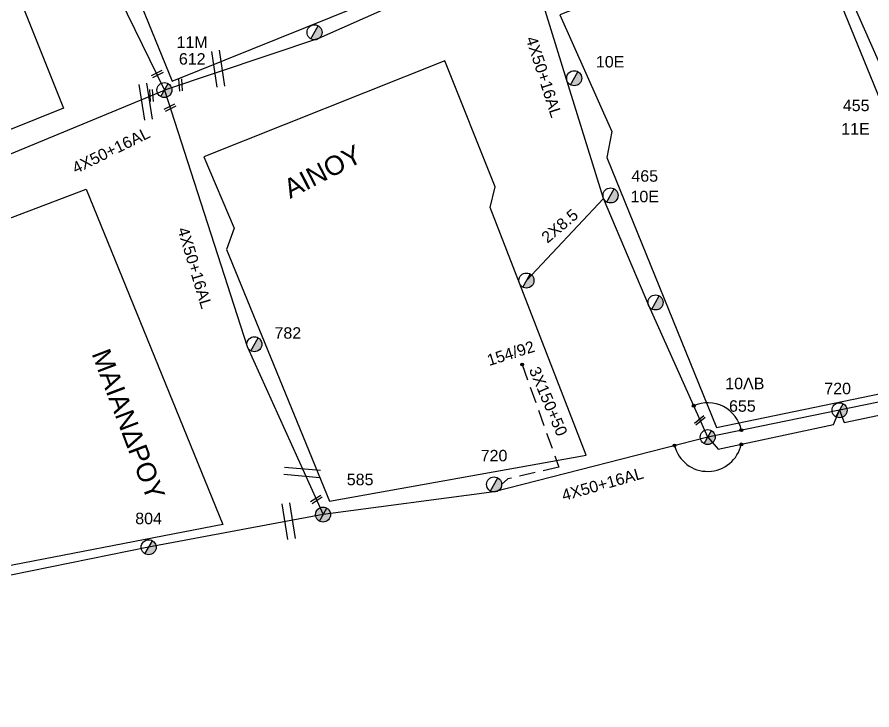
# Model space of a CAD drawing. Header units: millimetres. Extents: x 72 to 3039, y -786 to 786.
# Drawn here: x 380.7 to 515, y 122.4 to 231.2 of the extents above; entities that cross this region are included whole.
import ezdxf

# ---------------------------------------------------------------- set-up
doc = ezdxf.new("R2010")
doc.units = ezdxf.units.MM
doc.linetypes.add('DASHED', pattern=[19.05, 12.7, -6.35])
for name, color, linetype in [('Γέφυρες Εναέριου Δικτύου', 7, 'Continuous'), ('Γυμνά εναέρια ΧΤ (3Φ)   4x35CU', 7, 'Continuous'), ('Γυμνά εναέρια ΧΤ (3Φ)   4x50AL', 7, 'Continuous'), ('Γυμνά εναέρια ΧΤ και ΦΟΠ (3Φ)   4x50+16AL', 7, 'Continuous'), ('Επιγραφές - Σχήματα', 7, 'Continuous'), ('Καλώδια ΧΤ   2x8.5', 7, 'DASHED'), ('Καλώδια ΧΤ   3x150+50AL', 7, 'DASHED'), ('Μηχανική τομή', 7, 'Continuous'), ('Στύλος Ξύλινος', 7, 'Continuous'), ('Στύλος Ξύλινος @ 1', 7, 'Continuous'), ('Στύλος ΦΜ', 7, 'Continuous'), ('Στύλος ΦΜ @ 1', 7, 'Continuous'), ('Συνδέσεις', 7, 'Continuous'), ('Συνεστραμμένα ΧΤ   3x70+54.6+25 AL', 7, 'SYN_LINE'), ('Τομή', 7, 'Continuous'), ('Υπόβαθρο ΔΕΗ', 7, 'Continuous')]:
    doc.layers.add(name, color=color, linetype=linetype)
doc.styles.get("Standard").update_dxf_attribs({"font": 'arial.ttf'})
doc.linetypes.add('SYN_LINE', pattern='A,0.5,-0.0001,["/\\/\\/\\/",Standard,S=0.1,R=0,X=0,Y=-0.05],-0.25', length=0.7501)

# ---------------------------------------------------------------- blocks, each defined once
blk = doc.blocks.new('ΥΠΑΡΧΩΝ ΤΣΙΜΕΝΤΕΝΙΟΣ ΣΤΥΛΟΣ')
at = {"layer": 'Στύλος ΦΜ'}
blk.add_hatch(color=7, dxfattribs=at).paths.add_polyline_path([(-1.29, -2.28, 0.574793), (2.62, 0, 0.268822), (1.3, 2.27)])
at = {"layer": 'Στύλος ΦΜ', "color": 7}
blk.add_line((-1.29, -2.28), (1.3, 2.27), dxfattribs=at)
blk.add_circle((0, 0), 2.62, dxfattribs=at)
at = {"layer": 'Στύλος ΦΜ', "flags": 4}
for tag, p in [('ΑΡΙΘΜΟΣ', (-4.68, 8.05)), ('ΤΥΠΟΣ', (-4.91, 3.03))]:
    blk.add_attdef(tag, p, '', height=4, dxfattribs=at)
blk = doc.blocks.new('ΥΠΑΡΧΩΝ ΞΥΛΙΝΟΣ ΣΤΥΛΟΣ')
at = {"layer": 'Στύλος Ξύλινος'}
h = blk.add_hatch(color=7, dxfattribs=at)
h.paths.add_polyline_path([(-2.62, 0, 0.270008), (-1.29, -2.28), (1.3, 2.27, 0.576266)])
h.paths.add_polyline_path([(-1.29, -2.28, 0.574793), (2.62, 0, 0.268822), (1.3, 2.27)])
at = {"layer": 'Στύλος Ξύλινος', "color": 7}
blk.add_line((-1.29, -2.28), (1.3, 2.27), dxfattribs=at)
blk.add_circle((0, 0), 2.62, dxfattribs=at)
at = {"layer": 'Στύλος Ξύλινος', "flags": 4}
for tag, p in [('ΑΡΙΘΜΟΣ', (-4.91, 8.6)), ('ΤΥΠΟΣ', (-4.85, 3.39))]:
    blk.add_attdef(tag, p, '', height=4, dxfattribs=at)
blk = doc.blocks.new('ΤΟΜΗ')
at = {"layer": 'Τομή', "ltscale": 40}
for p, q in [((-5.68, 0), (5.68, 0)), ((5.68, -2.33), (-5.68, -2.33))]:
    blk.add_line(p, q, dxfattribs=at)
blk = doc.blocks.new('ΜΗΧΑΝΙΚΗ ΤΟΜΗ')
at = {"layer": 'Μηχανική τομή', "ltscale": 40}
for p, q in [((-1.89, 0.78), (1.89, 0.78)), ((1.89, 0), (-1.89, 0))]:
    blk.add_line(p, q, dxfattribs=at)
blk = doc.blocks.new('_ΣΥΝΔΕΣΗ')
at = {"layer": 'Συνδέσεις', "linetype": 'SYN_LINE', "ltscale": 40}
blk.add_hatch(color=256, dxfattribs=at).paths.add_polyline_path([(0.5, -0.01, 1), (-0.5, -0.01, 1)])
at = {"layer": 'Συνδέσεις'}
blk.add_circle((0, -0.01), 0.5, dxfattribs=at)

msp = doc.modelspace()

# ---------------------------------------------------------------- linework, layer by layer
at = {"layer": 'Γέφυρες Εναέριου Δικτύου', "ltscale": 20}
for start, end in [(11.4599, 114.1801), (194.4172, 348.0007)]:
    msp.add_arc((489.24, 165.26), 5.39, start, end, dxfattribs=at)
at = {"layer": 'Γυμνά εναέρια ΧΤ (3Φ)   4x50AL', "color": 5, "ltscale": 0.15}
msp.add_lwpolyline([(533.69, 174.38), (525.6, 196.05), (518.68, 218.43), (501.41, 257.54)], dxfattribs=at)
at = {"layer": 'Γυμνά εναέρια ΧΤ (3Φ)   4x50AL', "color": 6, "ltscale": 0.2}
msp.add_lwpolyline([(428.8, 153.09), (401.4, 147.96), (373.49, 142.34), (312.96, 130.95), (273.48, 122.41)], dxfattribs=at)
at = {"layer": 'Γυμνά εναέρια ΧΤ και ΦΟΠ (3Φ)   4x50+16AL', "color": 2}
msp.add_lwpolyline([(368.74, 302.59), (375.97, 284.87), (385.39, 261.25), (393.35, 241.32), (403.88, 219.76), (416.89, 179.48), (428.8, 153.09)], dxfattribs=at)
at = {"layer": 'Γυμνά εναέρια ΧΤ και ΦΟΠ (3Φ)   4x50+16AL', "color": 27}
msp.add_lwpolyline([(441.12, 289.63), (447.7, 270.7), (460.63, 242.31), (428.11, 227.85), (403.88, 219.76)], dxfattribs=at)
at = {"layer": 'Γυμνά εναέρια ΧΤ και ΦΟΠ (3Φ)   4x50+16AL', "color": 1, "ltscale": 15}
msp.add_lwpolyline([(489.25, 165.26), (479.97, 185.91), (472.88, 202.75), (467.13, 221.27), (460.63, 242.31)], dxfattribs=at)
at = {"layer": 'Γυμνά εναέρια ΧΤ και ΦΟΠ (3Φ)   4x50+16AL', "color": 62}
msp.add_lwpolyline([(371.29, 206.3), (403.88, 219.76)], dxfattribs=at)
at = {"layer": 'Γυμνά εναέρια ΧΤ και ΦΟΠ (3Φ)   4x50+16AL', "color": 173}
msp.add_lwpolyline([(489.25, 165.26), (455.68, 156.65), (428.8, 153.09)], dxfattribs=at)
at = {"layer": 'Καλώδια ΧΤ   2x8.5', "color": 1, "linetype": 'Continuous', "ltscale": 0.15}
msp.add_lwpolyline([(472.88, 202.75), (460.76, 189.85)], dxfattribs=at)
at = {"layer": 'Καλώδια ΧΤ   3x150+50AL', "color": 173, "ltscale": 0.2}
msp.add_lwpolyline([(460.08, 176.66), (465.85, 160.56), (457.85, 158.69), (456.86, 157.82)], dxfattribs=at)
at = {"layer": 'Συνεστραμμένα ΧΤ   3x70+54.6+25 AL', "color": 1, "ltscale": 15}
msp.add_lwpolyline([(533.69, 174.38), (509.96, 169.47), (489.25, 165.26)], dxfattribs=at)
at = {"layer": 'Συνεστραμμένα ΧΤ   3x70+54.6+25 AL', "color": 173, "ltscale": 15}
for points in [[(509.96, 169.47), (510.66, 167.53), (521.89, 169.89), (522.27, 172.02)], [(489.25, 165.26), (490.86, 163.36), (509.03, 167.25), (509.96, 169.47)]]:
    msp.add_lwpolyline(points, dxfattribs=at)
at = {"layer": 'Υπόβαθρο ΔΕΗ'}
for points in [[(442.72, 236.36), (421.35, 289.56), (404.88, 283.04), (396.33, 303.82), (375.21, 294.37), (405.09, 221.15), (442.72, 236.36)], [(323.68, 273.51), (359.73, 287.5), (388, 216.93), (350.35, 201.81), (323.39, 273.4)], [(531.87, 175.28), (518.03, 208.81), (518.38, 213.26), (504.71, 246.75), (466, 231.56), (474.16, 213.25), (473.41, 209.15), (490.61, 166.78), (531.87, 175.28)], [(429.83, 155.21), (470.16, 162.43), (455.06, 201.34), (455.82, 204.58), (447.93, 224.36), (410.07, 209.26), (414.85, 198.06), (413.62, 194.74), (429.83, 155.21)], [(355.73, 190.57), (391.6, 204.19), (413.08, 151.53), (374, 143.99)]]:
    msp.add_lwpolyline(points, dxfattribs=at)

# ---------------------------------------------------------------- block references
at = {"layer": 'Μηχανική τομή'}
for p, xscale, yscale, zscale, rotation in [((402.85, 222.11), 0.4999999999999175, 0.4999999999999175, 0.4999999999999175, 26.90664696949336), ((406.6, 220.56), 0.4999999999999131, 0.4999999999999131, 0.4999999999999131, 93.8643726105316), ((402.03, 218.91), 0.4999999999999131, 0.4999999999999131, 0.4999999999999131, 93.8643726105316), ((404.83, 216.82), 0.4999999999999175, 0.4999999999999175, 0.4999999999999175, 26.90664696949336), ((488.13, 167.74), 0.4999999999999934, 0.4999999999999934, 0.4999999999999934, 38.79223720625166), ((427.65, 155.64), 0.4999999999999442, 0.4999999999999442, 0.4999999999999442, 212.7489950892887)]:
    msp.add_blockref('ΜΗΧΑΝΙΚΗ ΤΟΜΗ', p, dxfattribs=dict(at, xscale=xscale, yscale=yscale, zscale=zscale, rotation=rotation))
at = {"layer": 'Στύλος Ξύλινος @ 1', "ltscale": 40}
ref = msp.add_blockref('ΥΠΑΡΧΩΝ ΞΥΛΙΝΟΣ ΣΤΥΛΟΣ', (428.8, 153.09), dxfattribs=dict(at, xscale=0.4499999999998181, yscale=0.4499999999998181, zscale=0.4499999999998181))
ref.add_attrib('ΑΡΙΘΜΟΣ', '585', (432.53, 157.7), dxfattribs={"layer": 'Στύλος Ξύλινος', "height": 1.8, "flags": 4})
at = {"layer": 'Στύλος ΦΜ @ 1', "ltscale": 40}
ref = msp.add_blockref('ΥΠΑΡΧΩΝ ΤΣΙΜΕΝΤΕΝΙΟΣ ΣΤΥΛΟΣ', (427.46, 228.83), dxfattribs=dict(at, xscale=0.4499999999998181, yscale=0.4499999999998181, zscale=0.4499999999998181))
ref.add_attrib('ΑΡΙΘΜΟΣ', '10E', (425.36, 232.46), dxfattribs={"layer": 'Στύλος ΦΜ', "height": 1.8, "flags": 4})
ref = msp.add_blockref('ΥΠΑΡΧΩΝ ΤΣΙΜΕΝΤΕΝΙΟΣ ΣΤΥΛΟΣ', (403.87, 219.76), dxfattribs=dict(at, xscale=0.4499999999998181, yscale=0.4499999999998181, zscale=0.4499999999998181))
ref.add_attrib('ΤΥΠΟΣ', '11Μ', (405.78, 226.39), dxfattribs={"layer": 'Στύλος ΦΜ', "height": 1.8, "flags": 4})
ref.add_attrib('ΑΡΙΘΜΟΣ', '612', (406.15, 223.76), dxfattribs={"layer": 'Στύλος ΦΜ', "height": 1.8, "flags": 4})
ref = msp.add_blockref('ΥΠΑΡΧΩΝ ΤΣΙΜΕΝΤΕΝΙΟΣ ΣΤΥΛΟΣ', (468.26, 221.62), dxfattribs=dict(at, xscale=0.4499999999998181, yscale=0.4499999999998181, zscale=0.4499999999998181))
ref.add_attrib('ΤΥΠΟΣ', '10E', (471.67, 223.31), dxfattribs={"layer": 'Στύλος ΦΜ', "height": 1.8, "flags": 4})
ref = msp.add_blockref('ΥΠΑΡΧΩΝ ΤΣΙΜΕΝΤΕΝΙΟΣ ΣΤΥΛΟΣ', (517.55, 218.08), dxfattribs=dict(at, xscale=0.4499999999998181, yscale=0.4499999999998181, zscale=0.4499999999998181))
ref.add_attrib('ΤΥΠΟΣ', '11Ε', (510.22, 212.78), dxfattribs={"layer": 'Στύλος ΦΜ', "height": 1.8, "flags": 4})
ref.add_attrib('ΑΡΙΘΜΟΣ', '455', (510.47, 216.45), dxfattribs={"layer": 'Στύλος ΦΜ', "height": 1.8, "flags": 4})
ref = msp.add_blockref('ΥΠΑΡΧΩΝ ΤΣΙΜΕΝΤΕΝΙΟΣ ΣΤΥΛΟΣ', (473.97, 203.21), dxfattribs=dict(at, xscale=0.4499999999998181, yscale=0.4499999999998181, zscale=0.4499999999998181))
ref.add_attrib('ΤΥΠΟΣ', '10E', (477.11, 202.14), dxfattribs={"layer": 'Στύλος ΦΜ', "height": 1.8, "flags": 4})
ref.add_attrib('ΑΡΙΘΜΟΣ', '465', (477.25, 205.37), dxfattribs={"layer": 'Στύλος ΦΜ', "height": 1.8, "flags": 4})
at = {"layer": 'Στύλος ΦΜ @ 1', "ltscale": 40, "xscale": 0.4499999999998181, "yscale": 0.4499999999998181, "zscale": 0.4499999999998181}
for p in [(460.76, 189.85), (481.04, 186.4)]:
    msp.add_blockref('ΥΠΑΡΧΩΝ ΤΣΙΜΕΝΤΕΝΙΟΣ ΣΤΥΛΟΣ', p, dxfattribs=at)
at = {"layer": 'Στύλος ΦΜ @ 1', "ltscale": 40}
ref = msp.add_blockref('ΥΠΑΡΧΩΝ ΤΣΙΜΕΝΤΕΝΙΟΣ ΣΤΥΛΟΣ', (418.01, 179.84), dxfattribs=dict(at, xscale=0.4499999999998181, yscale=0.4499999999998181, zscale=0.4499999999998181))
ref.add_attrib('ΑΡΙΘΜΟΣ', '782', (421.17, 180.71), dxfattribs={"layer": 'Στύλος ΦΜ', "height": 1.8, "flags": 4})
ref = msp.add_blockref('ΥΠΑΡΧΩΝ ΤΣΙΜΕΝΤΕΝΙΟΣ ΣΤΥΛΟΣ', (489.24, 165.26), dxfattribs=dict(at, xscale=0.4499999999998181, yscale=0.4499999999998181, zscale=0.4499999999998181))
ref.add_attrib('ΤΥΠΟΣ', '10ΛB', (492, 172.78), dxfattribs={"layer": 'Στύλος ΦΜ', "height": 1.8, "flags": 4})
ref.add_attrib('ΑΡΙΘΜΟΣ', '655', (492.59, 169.24), dxfattribs={"layer": 'Στύλος ΦΜ', "height": 1.8, "flags": 4})
ref = msp.add_blockref('ΥΠΑΡΧΩΝ ΤΣΙΜΕΝΤΕΝΙΟΣ ΣΤΥΛΟΣ', (509.95, 169.47), dxfattribs=dict(at, xscale=0.4499999999998181, yscale=0.4499999999998181, zscale=0.4499999999998181))
ref.add_attrib('ΑΡΙΘΜΟΣ', '720', (507.56, 171.99), dxfattribs={"layer": 'Στύλος ΦΜ', "height": 1.8, "flags": 4})
ref = msp.add_blockref('ΥΠΑΡΧΩΝ ΤΣΙΜΕΝΤΕΝΙΟΣ ΣΤΥΛΟΣ', (455.68, 157.82), dxfattribs=dict(at, xscale=0.4499999999998181, yscale=0.4499999999998181, zscale=0.4499999999998181))
ref.add_attrib('ΑΡΙΘΜΟΣ', '720', (453.57, 161.45), dxfattribs={"layer": 'Στύλος ΦΜ', "height": 1.8, "flags": 4})
ref = msp.add_blockref('ΥΠΑΡΧΩΝ ΤΣΙΜΕΝΤΕΝΙΟΣ ΣΤΥΛΟΣ', (401.4, 147.96), dxfattribs=dict(at, xscale=0.4499999999998181, yscale=0.4499999999998181, zscale=0.4499999999998181))
ref.add_attrib('ΑΡΙΘΜΟΣ', '804', (399.29, 151.58), dxfattribs={"layer": 'Στύλος ΦΜ', "height": 1.8, "flags": 4})
at = {"layer": 'Συνδέσεις', "xscale": 0.4499999999998181, "yscale": 0.4499999999998181, "zscale": 0.4499999999998181}
for p in [(460.08, 176.67), (487.04, 170.19), (494.53, 166.34), (484.02, 163.93), (494.51, 164.11)]:
    msp.add_blockref('_ΣΥΝΔΕΣΗ', p, dxfattribs=at)
at = {"layer": 'Τομή'}
for p, xscale, yscale, zscale, rotation in [((411.74, 223.02), 0.4999999999999977, 0.4999999999999977, 0.4999999999999977, 98.8264994486864), ((400.34, 217.84), 0.4999999999999977, 0.4999999999999977, 0.4999999999999977, 98.8264994486864), ((425.55, 160.29), 0.5000000000000142, 0.5000000000000142, 0.5000000000000142, 354.9032692905993), ((422.82, 151.97), 0.4999999999999977, 0.4999999999999977, 0.4999999999999977, 98.8264994486864)]:
    msp.add_blockref('ΤΟΜΗ', p, dxfattribs=dict(at, xscale=xscale, yscale=yscale, zscale=zscale, rotation=rotation))

# ---------------------------------------------------------------- texts
at = {"layer": 'Γυμνά εναέρια ΧΤ (3Φ)   4x35CU', "insert": (454.36, 178.13), "char_height": 1.8, "width": 36.4294, "attachment_point": 1, "rotation": 17.4758}
msp.add_mtext('154/92', dxfattribs=at)
at = {"layer": 'Γυμνά εναέρια ΧΤ και ΦΟΠ (3Φ)   4x50+16AL', "char_height": 1.8, "width": 36.4294, "attachment_point": 1}
for insert, rotation in [((462.35, 228.4), 287.8086), ((389.15, 208.19), 26.1411), ((407.62, 198.43), 286.7989), ((466.11, 156.93), 15.8737)]:
    msp.add_mtext('4X50+16AL', dxfattribs=dict(at, insert=insert, rotation=rotation))
at = {"layer": 'Επιγραφές - Σχήματα', "char_height": 3, "width": 36.4294, "attachment_point": 1}
for s, insert, rotation in [('AINOY', (422.25, 205.33), 27.2995), ('MAIANΔPOY', (395.2, 179.44), 290.82)]:
    msp.add_mtext(s, dxfattribs=dict(at, insert=insert, rotation=rotation))
at = {"layer": 'Καλώδια ΧΤ   2x8.5', "insert": (462.9, 196.99), "char_height": 1.8, "width": 36.4294, "attachment_point": 1, "rotation": 40.3531}
msp.add_mtext('2X8.5', dxfattribs=at)
at = {"layer": 'Καλώδια ΧΤ   3x150+50AL', "insert": (462.77, 176.54), "char_height": 1.8, "width": 36.4294, "attachment_point": 1, "rotation": 293.0073}
msp.add_mtext('3X150+50', dxfattribs=at)

doc.saveas('drawing.dxf')
